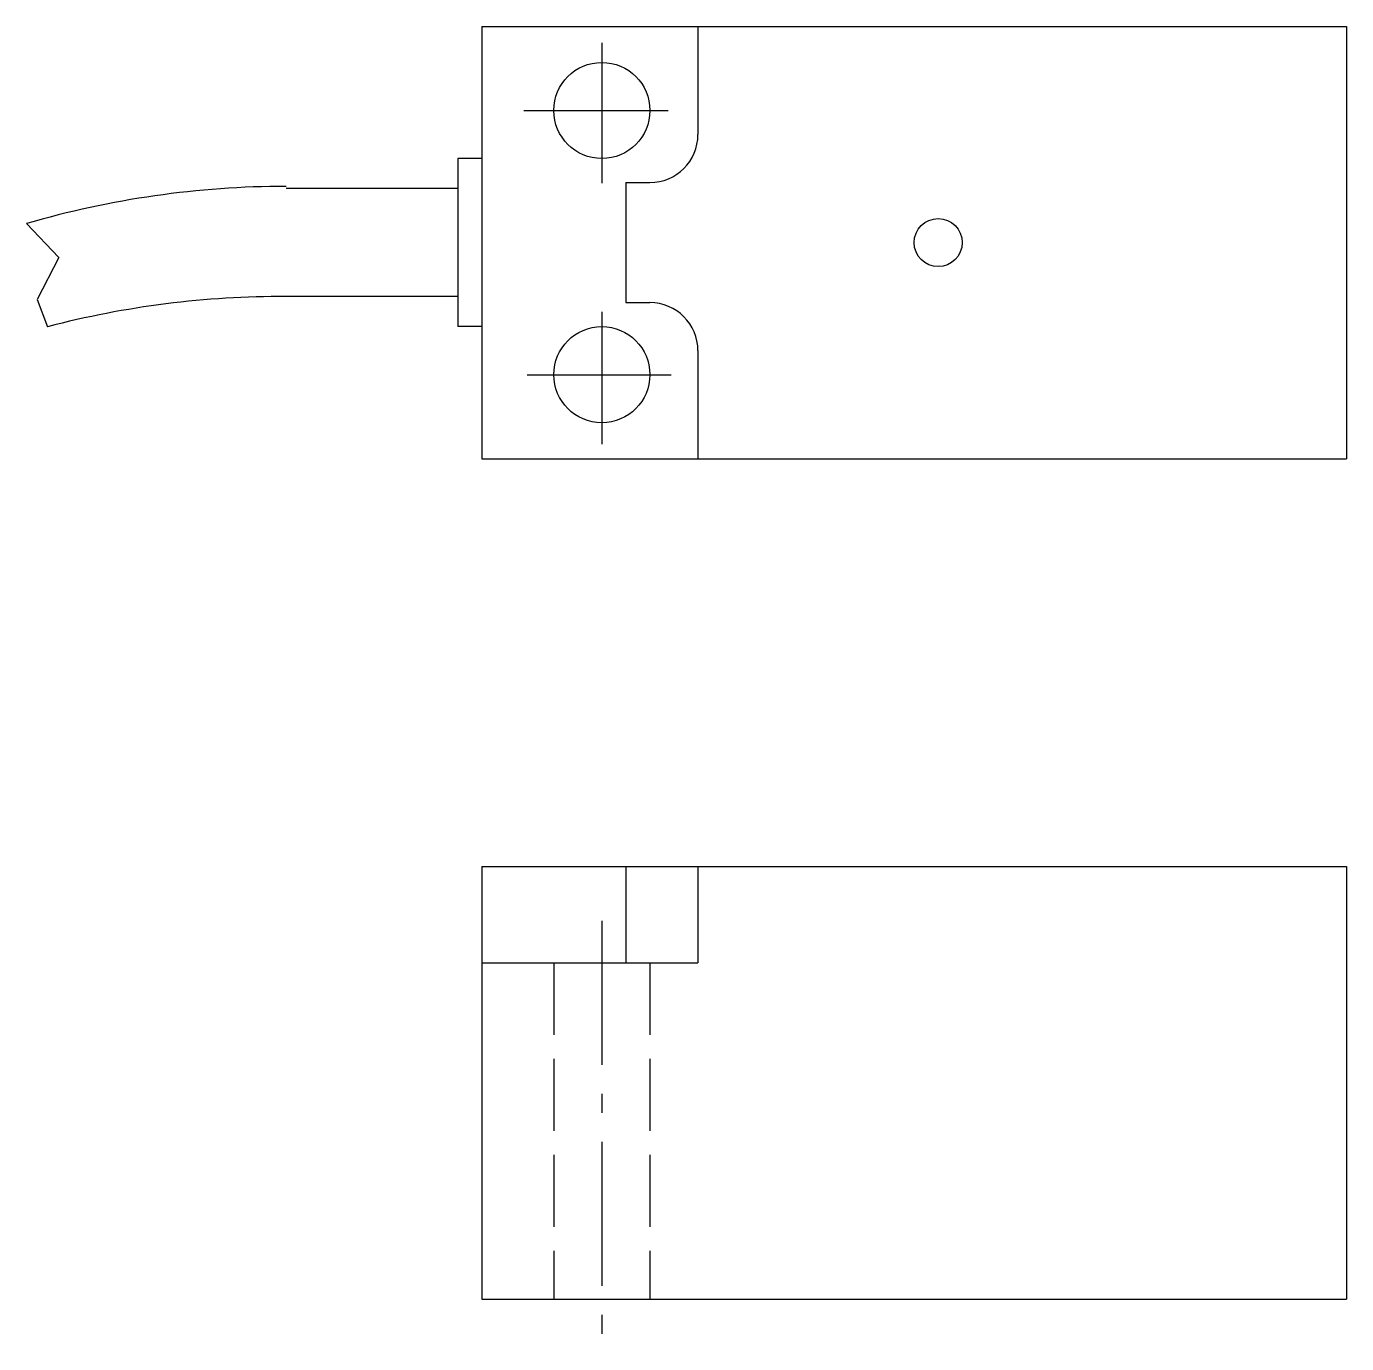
# Model space of a CAD drawing. Extents: x 2383.6 to 2438.5, y 631.2 to 686.
import ezdxf

# ---------------------------------------------------------------- set-up
doc = ezdxf.new("R2010")
doc.units = 0
doc.header["$MEASUREMENT"] = 0
doc.linetypes.add('DASHED', pattern=[4, 3, -1])
doc.linetypes.add('SCENTER', pattern=[9.2, 6, -1.2, 0.8, -1.2])
for name, color, linetype in [('CON', 2, 'CONTINUOUS'), ('DAS', 5, 'DASHED'), ('SCEN', 1, 'SCENTER'), ('UTI', 7, 'CONTINUOUS')]:
    doc.layers.add(name, color=color, linetype=linetype)

msp = doc.modelspace()

# ---------------------------------------------------------------- linework, layer by layer
at = {"layer": 'CON'}
for p, q in [((2402.534, 685.993), (2438.534, 685.993)), ((2402.534, 685.993), (2402.534, 667.993)), ((2411.534, 685.993), (2411.534, 681.493)), ((2438.534, 685.993), (2438.534, 667.993)), ((2401.534, 680.493), (2401.534, 673.493)), ((2402.534, 680.493), (2401.534, 680.493)), ((2401.534, 679.243), (2394.394, 679.243)), ((2408.534, 679.493), (2409.534, 679.493)), ((2408.534, 679.493), (2408.534, 674.493)), ((2401.534, 674.743), (2394.394, 674.743)), ((2408.534, 674.493), (2409.534, 674.493)), ((2402.534, 673.493), (2401.534, 673.493)), ((2411.534, 672.493), (2411.534, 667.993)), ((2402.534, 667.993), (2438.534, 667.993)), ((2402.534, 651.01), (2402.534, 633.01)), ((2402.534, 651.01), (2438.534, 651.01)), ((2408.534, 651.01), (2408.534, 647.01)), ((2411.534, 651.01), (2411.534, 647.01)), ((2438.534, 651.01), (2438.534, 633.01)), ((2402.534, 647.01), (2411.534, 647.01)), ((2402.534, 633.01), (2438.534, 633.01))]:
    msp.add_line(p, q, dxfattribs=at)
for centre, radius in [((2407.534, 682.493), 2), ((2421.534, 676.993), 1), ((2407.534, 671.493), 2)]:
    msp.add_circle(centre, radius, dxfattribs=at)
for centre, radius, start, end in [((2409.534, 681.493), 2, 270, 0), ((2394.436, 640.594), 38.739, 90.062, 106.2728), ((2394.257, 636.009), 38.739, 89.7975, 104.6412), ((2409.534, 672.493), 2, 0, 90)]:
    msp.add_arc(centre, radius, start, end, dxfattribs=at)
at = {"layer": 'DAS'}
for p, q in [((2405.534, 647.01), (2405.534, 633.01)), ((2409.534, 647.01), (2409.534, 633.01))]:
    msp.add_line(p, q, dxfattribs=at)
at = {"layer": 'SCEN'}
for p, q in [((2407.534, 685.308), (2407.534, 679.467)), ((2404.293, 682.493), (2410.415, 682.493)), ((2407.534, 674.113), (2407.534, 668.597)), ((2404.426, 671.493), (2410.415, 671.493)), ((2407.534, 648.757), (2407.534, 631.153))]:
    msp.add_line(p, q, dxfattribs=at)
at = {"layer": 'UTI'}
msp.add_lwpolyline([(2383.581, 677.781), (2384.925, 676.373), (2384.031, 674.627), (2384.465, 673.49)], dxfattribs=at)

doc.saveas('drawing.dxf')
